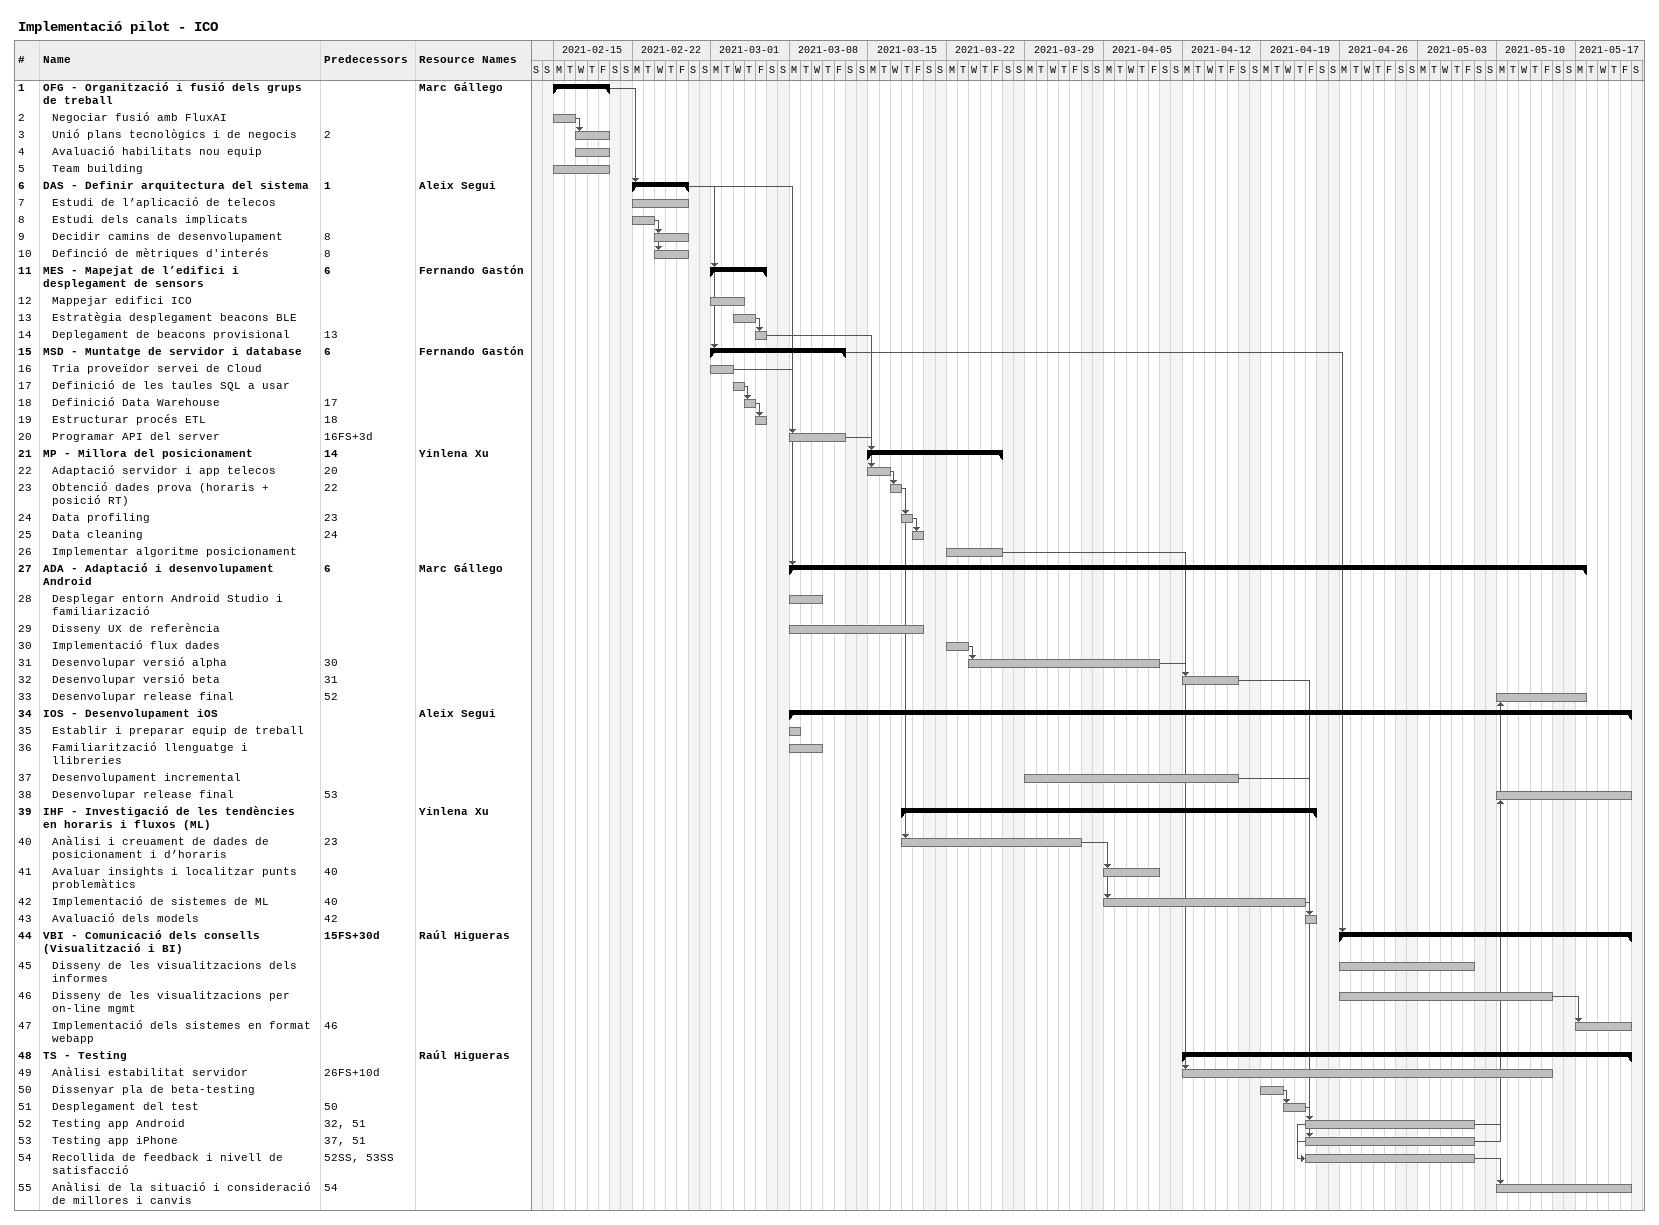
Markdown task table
Implementació pilot - ICO

| ID | Level | Task | Start | Finish | Predecessors | Resources |
|---|---|---|---|---|---|---|
| 1 | 1 | **OFG - Organització i fusió dels grups de treball** | 2021-02-15 | 2021-02-19 |  | Marc Gállego |
| 2 | 2 | Negociar fusió amb FluxAI | 2021-02-15 | 2021-02-16 |  |  |
| 3 | 2 | Unió plans tecnològics i de negocis | 2021-02-17 | 2021-02-19 | 2 |  |
| 4 | 2 | Avaluació habilitats nou equip | 2021-02-17 | 2021-02-19 |  |  |
| 5 | 2 | Team building | 2021-02-15 | 2021-02-19 |  |  |
| 6 | 1 | **DAS - Definir arquitectura del sistema** | 2021-02-22 | 2021-02-26 | 1 | Aleix Segui |
| 7 | 2 | Estudi de l’aplicació de telecos | 2021-02-22 | 2021-02-26 |  |  |
| 8 | 2 | Estudi dels canals implicats | 2021-02-22 | 2021-02-23 |  |  |
| 9 | 2 | Decidir camins de desenvolupament | 2021-02-24 | 2021-02-26 | 8 |  |
| 10 | 2 | Definció de mètriques d'interés | 2021-02-24 | 2021-02-26 | 8 |  |
| 11 | 1 | **MES - Mapejat de l’edifici i desplegament de sensors** | 2021-03-01 | 2021-03-05 | 6 | Fernando Gastón |
| 12 | 2 | Mappejar edifici ICO | 2021-03-01 | 2021-03-03 |  |  |
| 13 | 2 | Estratègia desplegament beacons BLE | 2021-03-03 | 2021-03-04 |  |  |
| 14 | 2 | Deplegament de beacons provisional | 2021-03-05 | 2021-03-05 | 13 |  |
| 15 | 1 | **MSD - Muntatge de servidor i database** | 2021-03-01 | 2021-03-12 | 6 | Fernando Gastón |
| 16 | 2 | Tria proveïdor servei de Cloud | 2021-03-01 | 2021-03-02 |  |  |
| 17 | 2 | Definició de les taules SQL a usar | 2021-03-03 | 2021-03-03 |  |  |
| 18 | 2 | Definició Data Warehouse | 2021-03-04 | 2021-03-04 | 17 |  |
| 19 | 2 | Estructurar procés ETL | 2021-03-05 | 2021-03-05 | 18 |  |
| 20 | 2 | Programar API del server | 2021-03-08 | 2021-03-12 | 16FS+3d |  |
| 21 | 1 | **MP - Millora del posicionament** | 2021-03-15 | 2021-03-26 | 14 | Yinlena Xu |
| 22 | 2 | Adaptació servidor i app telecos | 2021-03-15 | 2021-03-16 | 20 |  |
| 23 | 2 | Obtenció dades prova (horaris + posició RT) | 2021-03-17 | 2021-03-17 | 22 |  |
| 24 | 2 | Data profiling | 2021-03-18 | 2021-03-18 | 23 |  |
| 25 | 2 | Data cleaning | 2021-03-19 | 2021-03-19 | 24 |  |
| 26 | 2 | Implementar algoritme posicionament | 2021-03-22 | 2021-03-26 |  |  |
| 27 | 1 | **ADA - Adaptació i desenvolupament Android** | 2021-03-08 | 2021-05-17 | 6 | Marc Gállego |
| 28 | 2 | Desplegar entorn Android Studio i familiarizació | 2021-03-08 | 2021-03-10 |  |  |
| 29 | 2 | Disseny UX de referència | 2021-03-08 | 2021-03-19 |  |  |
| 30 | 2 | Implementació flux dades | 2021-03-22 | 2021-03-23 |  |  |
| 31 | 2 | Desenvolupar versió alpha | 2021-03-24 | 2021-04-09 | 30 |  |
| 32 | 2 | Desenvolupar versió beta | 2021-04-12 | 2021-04-16 | 31 |  |
| 33 | 2 | Desenvolupar release final | 2021-05-10 | 2021-05-17 | 52 |  |
| 34 | 1 | **IOS - Desenvolupament iOS** | 2021-03-08 | 2021-05-21 |  | Aleix Segui |
| 35 | 2 | Establir i preparar equip de treball | 2021-03-08 | 2021-03-08 |  |  |
| 36 | 2 | Familiarització llenguatge i llibreries | 2021-03-08 | 2021-03-10 |  |  |
| 37 | 2 | Desenvolupament incremental | 2021-03-29 | 2021-04-16 |  |  |
| 38 | 2 | Desenvolupar release final | 2021-05-10 | 2021-05-21 | 53 |  |
| 39 | 1 | **IHF - Investigació de les tendències en horaris i fluxos (ML)** | 2021-03-18 | 2021-04-23 |  | Yinlena Xu |
| 40 | 2 | Anàlisi i creuament de dades de posicionament i d’horaris | 2021-03-18 | 2021-04-02 | 23 |  |
| 41 | 2 | Avaluar insights i localitzar punts problemàtics | 2021-04-05 | 2021-04-09 | 40 |  |
| 42 | 2 | Implementació de sistemes de ML | 2021-04-05 | 2021-04-22 | 40 |  |
| 43 | 2 | Avaluació dels models | 2021-04-23 | 2021-04-23 | 42 |  |
| 44 | 1 | **VBI - Comunicació dels consells (Visualització i BI)** | 2021-04-26 | 2021-05-21 | 15FS+30d | Raúl Higueras |
| 45 | 2 | Disseny de les visualitzacions dels informes | 2021-04-26 | 2021-05-07 |  |  |
| 46 | 2 | Disseny de les visualitzacions per on-line mgmt | 2021-04-26 | 2021-05-14 |  |  |
| 47 | 2 | Implementació dels sistemes en format webapp | 2021-05-17 | 2021-05-21 | 46 |  |
| 48 | 1 | **TS - Testing** | 2021-04-12 | 2021-05-21 |  | Raúl Higueras |
| 49 | 2 | Anàlisi estabilitat servidor | 2021-04-12 | 2021-05-14 | 26FS+10d |  |
| 50 | 2 | Dissenyar pla de beta-testing | 2021-04-19 | 2021-04-20 |  |  |
| 51 | 2 | Desplegament del test | 2021-04-21 | 2021-04-22 | 50 |  |
| 52 | 2 | Testing app Android | 2021-04-23 | 2021-05-07 | 32, 51 |  |
| 53 | 2 | Testing app iPhone | 2021-04-23 | 2021-05-07 | 37, 51 |  |
| 54 | 2 | Recollida de feedback i nivell de satisfacció | 2021-04-23 | 2021-05-07 | 52SS, 53SS |  |
| 55 | 2 | Anàlisi de la situació i consideració de millores i canvis | 2021-05-10 | 2021-05-21 | 54 |  |
